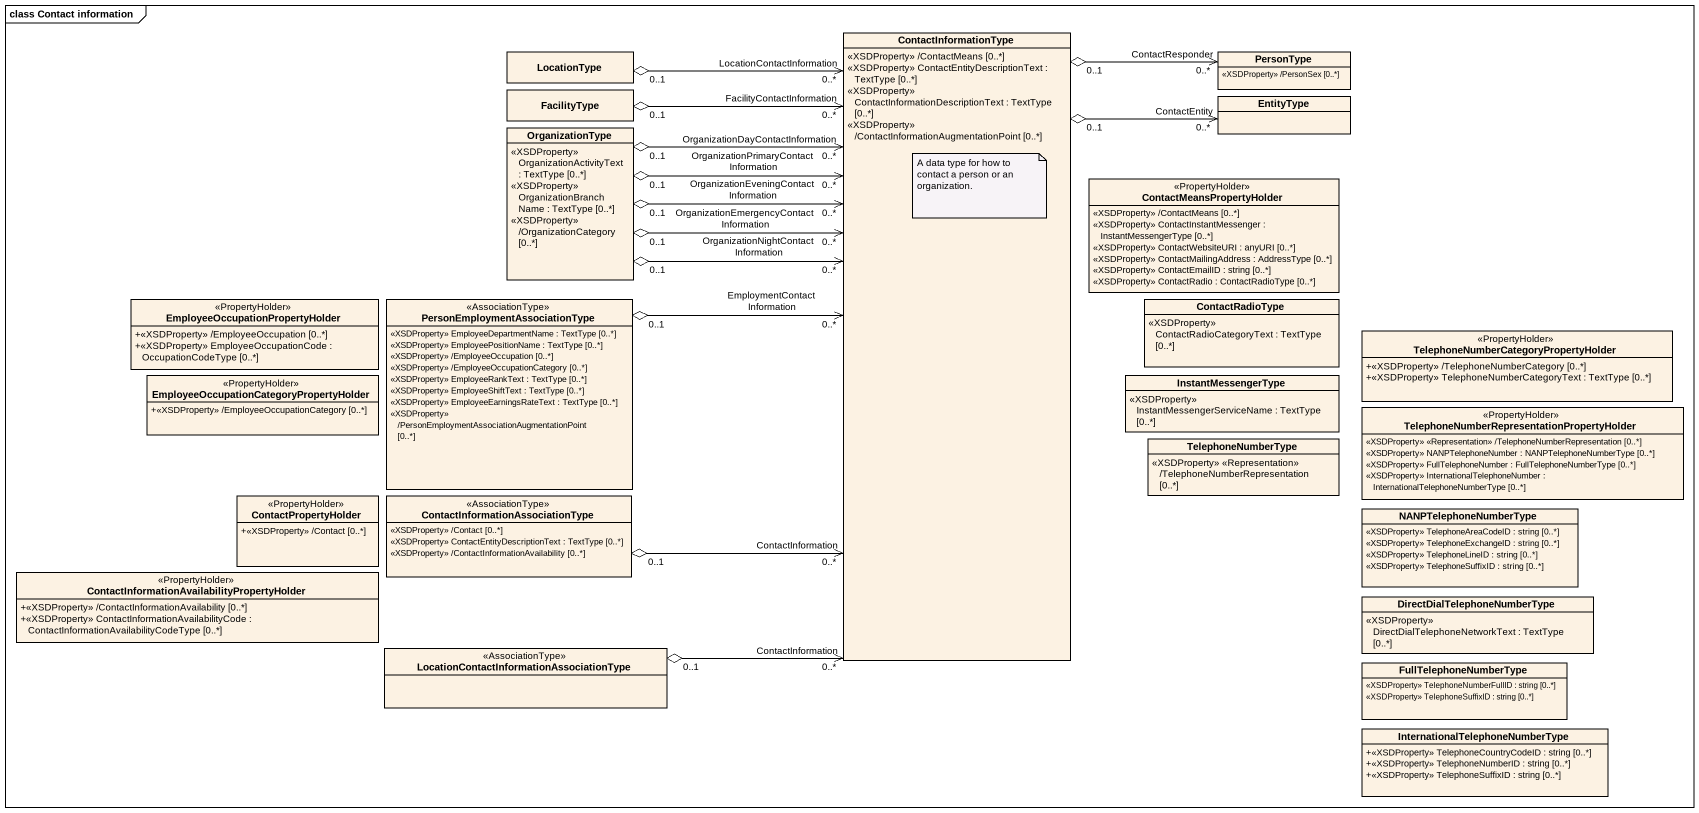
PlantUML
@startuml
mainframe class Contact information
hide circle
hide empty members
skinparam classAttributeIconSize 0
class LocationType
class ContactInformationType {
  <<XSDProperty>> /ContactMeans [0..*]
  <<XSDProperty>> ContactEntityDescriptionText : TextType [0..*]
  <<XSDProperty>> ContactInformationDescriptionText : TextType [0..*]
  <<XSDProperty>> /ContactInformationAugmentationPoint [0..*]
}
class PersonType {
  <<XSDProperty>> /PersonSex [0..*]
}
class FacilityType
class EntityType
class OrganizationType {
  <<XSDProperty>> OrganizationActivityText : TextType [0..*]
  <<XSDProperty>> OrganizationBranchName : TextType [0..*]
  <<XSDProperty>> /OrganizationCategory [0..*]
}
class ContactMeansPropertyHolder <<PropertyHolder>> {
  <<XSDProperty>> /ContactMeans [0..*]
  <<XSDProperty>> ContactInstantMessenger : InstantMessengerType [0..*]
  <<XSDProperty>> ContactWebsiteURI : anyURI [0..*]
  <<XSDProperty>> ContactMailingAddress : AddressType [0..*]
  <<XSDProperty>> ContactEmailID : string [0..*]
  <<XSDProperty>> ContactRadio : ContactRadioType [0..*]
}
class "EmployeeOccupationPropertyHolder" as EmployeeOccupationPropertyHo <<PropertyHolder>> {
  +<<XSDProperty>> /EmployeeOccupation [0..*]
  +<<XSDProperty>> EmployeeOccupationCode : OccupationCodeType [0..*]
}
class "PersonEmploymentAssociationType" as PersonEmploymentAssociationT <<AssociationType>> {
  <<XSDProperty>> EmployeeDepartmentName : TextType [0..*]
  <<XSDProperty>> EmployeePositionName : TextType [0..*]
  <<XSDProperty>> /EmployeeOccupation [0..*]
  <<XSDProperty>> /EmployeeOccupationCategory [0..*]
  <<XSDProperty>> EmployeeRankText : TextType [0..*]
  <<XSDProperty>> EmployeeShiftText : TextType [0..*]
  <<XSDProperty>> EmployeeEarningsRateText : TextType [0..*]
  <<XSDProperty>> /PersonEmploymentAssociationAugmentationPoint [0..*]
}
class ContactRadioType {
  <<XSDProperty>> ContactRadioCategoryText : TextType [0..*]
}
class "TelephoneNumberCategoryPropertyHolder" as TelephoneNumberCategoryPrope <<PropertyHolder>> {
  +<<XSDProperty>> /TelephoneNumberCategory [0..*]
  +<<XSDProperty>> TelephoneNumberCategoryText : TextType [0..*]
}
class "EmployeeOccupationCategoryPropertyHolder" as EmployeeOccupationCategoryPr <<PropertyHolder>> {
  +<<XSDProperty>> /EmployeeOccupationCategory [0..*]
}
class InstantMessengerType {
  <<XSDProperty>> InstantMessengerServiceName : TextType [0..*]
}
class "TelephoneNumberRepresentationPropertyHolder" as TelephoneNumberRepresentatio <<PropertyHolder>> {
  <<XSDProperty>> <<Representation>> /TelephoneNumberRepresentation [0..*]
  <<XSDProperty>> NANPTelephoneNumber : NANPTelephoneNumberType [0..*]
  <<XSDProperty>> FullTelephoneNumber : FullTelephoneNumberType [0..*]
  <<XSDProperty>> InternationalTelephoneNumber : InternationalTelephoneNumberType [0..*]
}
class TelephoneNumberType {
  <<XSDProperty>> <<Representation>> /TelephoneNumberRepresentation [0..*]
}
class ContactPropertyHolder <<PropertyHolder>> {
  +<<XSDProperty>> /Contact [0..*]
}
class "ContactInformationAssociationType" as ContactInformationAssociatio <<AssociationType>> {
  <<XSDProperty>> /Contact [0..*]
  <<XSDProperty>> ContactEntityDescriptionText : TextType [0..*]
  <<XSDProperty>> /ContactInformationAvailability [0..*]
}
class NANPTelephoneNumberType {
  <<XSDProperty>> TelephoneAreaCodeID : string [0..*]
  <<XSDProperty>> TelephoneExchangeID : string [0..*]
  <<XSDProperty>> TelephoneLineID : string [0..*]
  <<XSDProperty>> TelephoneSuffixID : string [0..*]
}
class "ContactInformationAvailabilityPropertyHolder" as ContactInformationAvailabili <<PropertyHolder>> {
  +<<XSDProperty>> /ContactInformationAvailability [0..*]
  +<<XSDProperty>> ContactInformationAvailabilityCode : ContactInformationAvailabilityCodeType [0..*]
}
class "DirectDialTelephoneNumberType" as DirectDialTelephoneNumberTyp {
  <<XSDProperty>> DirectDialTelephoneNetworkText : TextType [0..*]
}
class "LocationContactInformationAssociationType" as LocationContactInformationAs <<AssociationType>>
class FullTelephoneNumberType {
  <<XSDProperty>> TelephoneNumberFullID : string [0..*]
  <<XSDProperty>> TelephoneSuffixID : string [0..*]
}
class "InternationalTelephoneNumberType" as InternationalTelephoneNumber {
  +<<XSDProperty>> TelephoneCountryCodeID : string [0..*]
  +<<XSDProperty>> TelephoneNumberID : string [0..*]
  +<<XSDProperty>> TelephoneSuffixID : string [0..*]
}
LocationType "0..1" o--> "LocationContactInformation\n0..*" ContactInformationType
ContactInformationType "0..1" o-up-> "ContactResponder\n0..*" PersonType
ContactInformationType "0..1" o-up-> "ContactEntity\n0..*" EntityType
FacilityType "0..1" o--> "FacilityContactInformation\n0..*" ContactInformationType
OrganizationType "0..1" o-right-> "OrganizationDayContactInformation\n0..*" ContactInformationType
OrganizationType "0..1" o-right-> "OrganizationPrimaryContactInformation\n0..*" ContactInformationType
OrganizationType "0..1" o-right-> "OrganizationEveningContactInformation\n0..*" ContactInformationType
OrganizationType "0..1" o-right-> "OrganizationEmergencyContactInformation\n0..*" ContactInformationType
OrganizationType "0..1" o-right-> "OrganizationNightContactInformation\n0..*" ContactInformationType
PersonEmploymentAssociationT "0..1" o-right-> "EmploymentContactInformation\n0..*" ContactInformationType
ContactInformationAssociatio "0..1" o-right-> "ContactInformation\n0..*" ContactInformationType
LocationContactInformationAs "0..1" o-up-> "ContactInformation\n0..*" ContactInformationType
note top of ContactInformationType : A data type for how to contact a person or an organization.
@enduml
